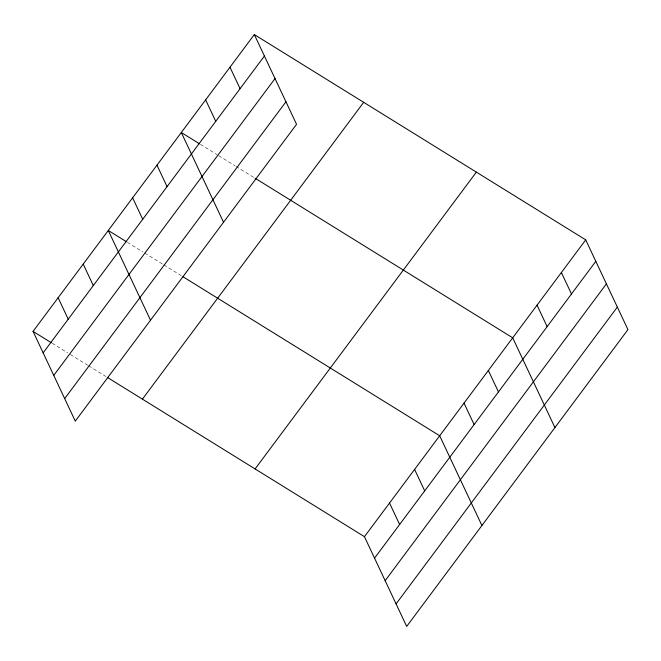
<?xml version="1.0" encoding="UTF-8"?>
<svg xmlns="http://www.w3.org/2000/svg" width="661" height="661" viewBox="0 0 661 661"><rect width="100%" height="100%" fill="white"/><g stroke="black" fill="none" stroke-linecap="round" stroke-linejoin="round"><path stroke-width="0.5" stroke-dasharray="3.31 2.48" d="M200.399 144.346L216.891 154.558M218.626 155.641L235.118 165.853M235.985 166.39L254.212 177.685M127.375 242.29L142.999 251.973M144.734 253.047L162.961 264.342M163.829 264.879L181.188 275.629M52.145 343.208L67.769 352.891M70.372 354.503L87.731 365.252M88.599 365.789L105.958 376.547"/><path stroke-width="0.99" d="M254.32 34.57L296.549 124.318L75.28 421.131L33.05 331.384L254.32 34.57L585.72 239.869L627.95 329.616L406.68 626.43L364.451 536.682L107.693 377.621M43.147 352.834L264.417 56.028M53.756 375.374L275.026 78.56M64.679 398.591L285.949 101.777M142.412 399.128L363.682 102.315M255.088 468.93L476.358 172.124M364.451 536.682L585.72 239.869M374.547 558.14L595.817 261.326M385.148 580.68L606.418 283.866M396.071 603.898L617.349 307.084M199.531 143.809L181.304 132.514L223.534 222.261M255.08 178.222L512.696 337.821L554.934 427.568M126.507 241.752L108.28 230.466L150.518 320.213M182.923 276.703L439.681 435.764L481.91 525.52M33.05 331.384L51.277 342.671M561.379 272.522L571.476 293.98M537.038 305.167L547.134 326.625M488.355 370.466L498.452 391.923M464.022 403.119L474.119 424.577M229.978 67.215L240.075 88.673M414.604 469.409L424.701 490.867M205.637 99.869L215.742 121.327M389.527 503.046L399.624 524.504M156.963 165.167L167.059 186.625M132.621 197.813L142.718 219.27M83.203 264.103L93.3 285.56M58.127 297.739L68.223 319.197"/></g></svg>
